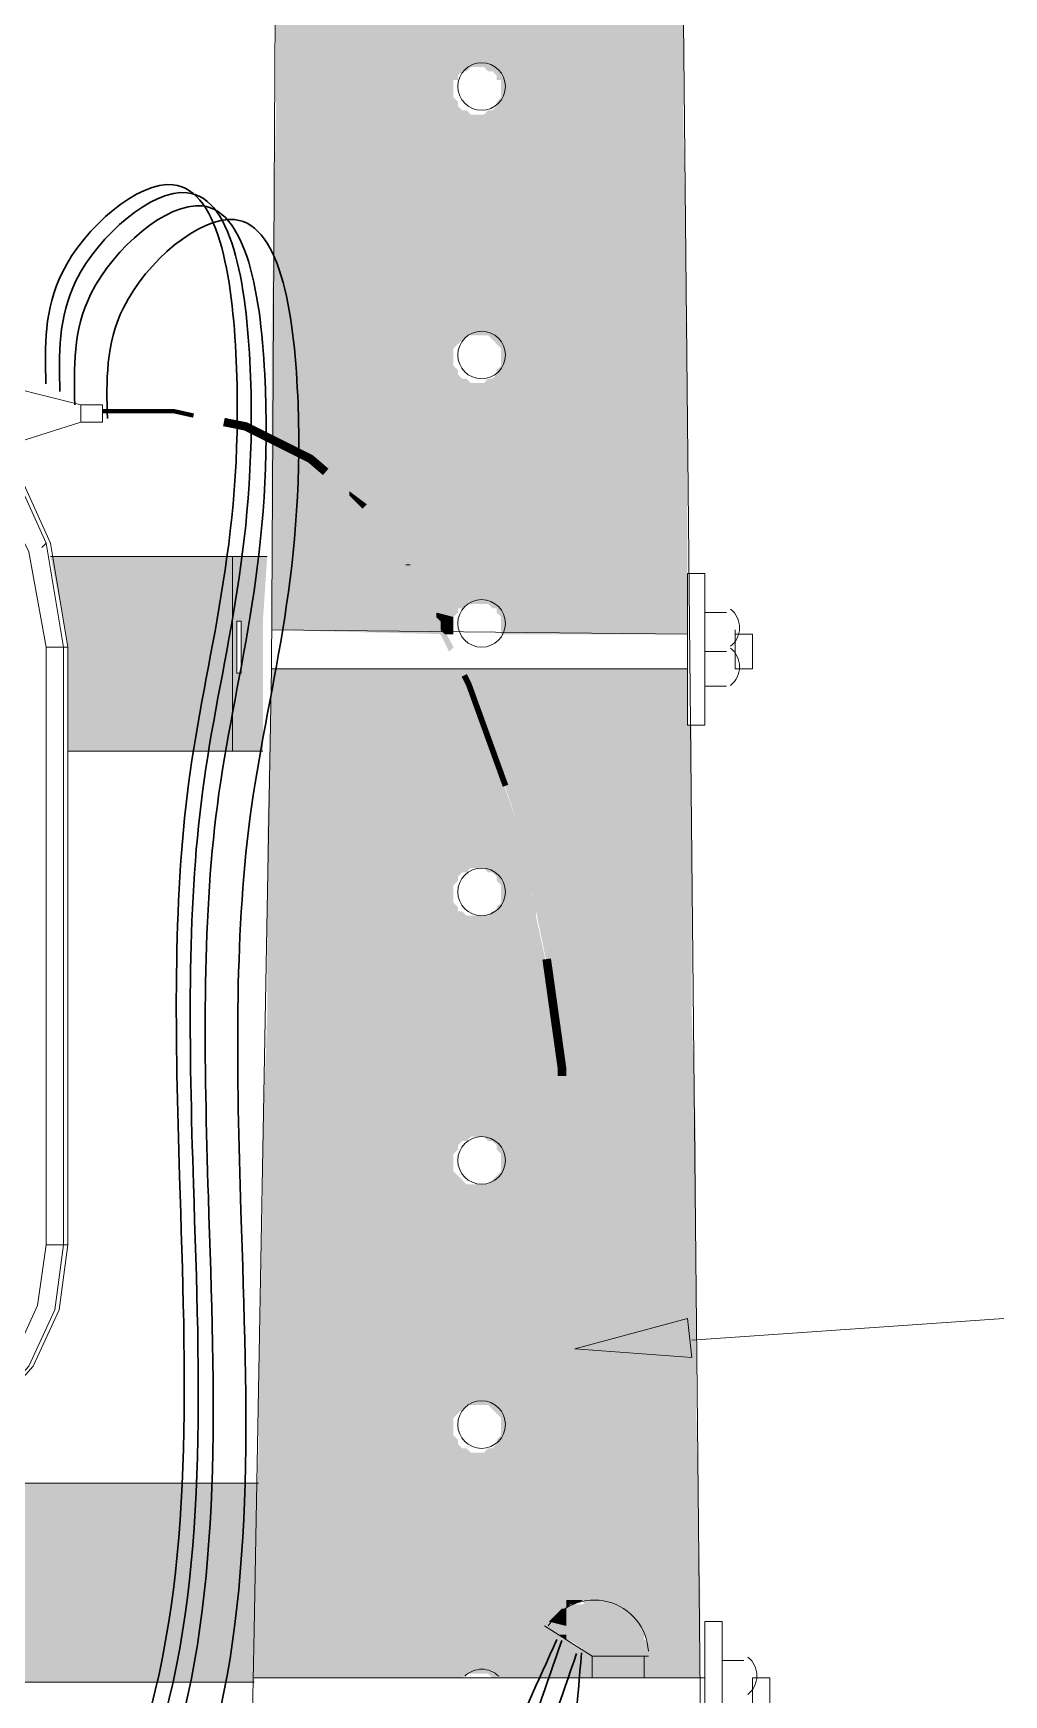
# Model space of a CAD drawing. Header units: millimetres. Extents: x 3949 to 6037, y -1956 to 1273.
# Drawn here: x 4947.57 to 4958.51, y -1486.49 to -1467.75 of the extents above; entities that cross this region are included whole.
import ezdxf

# ---------------------------------------------------------------- set-up
doc = ezdxf.new("R2010")
doc.units = ezdxf.units.MM
doc.layers.add('PADRÃO DE ENTRADA', color=7, linetype='Continuous', lineweight=0)

msp = doc.modelspace()

# ---------------------------------------------------------------- linework, layer by layer
at = {"layer": 'PADRÃO DE ENTRADA', "lineweight": 5}
for points in [[(4950.452, -1448.02), (4950.452, -1449.485), (4950.354, -1457.442), (4950.257, -1474.92)], [(4955.236, -1501.527), (4954.797, -1457.442), (4954.699, -1448.02), (4954.699, -1448.069)], [(4945.423, -1471.893), (4945.472, -1471.698), (4945.716, -1471.698), (4945.765, -1471.698), (4945.716, -1471.698), (4946.546, -1471.893), (4947.279, -1472.528), (4947.718, -1473.504)], [(4947.962, -1474.676), (4947.913, -1474.676), (4947.865, -1474.676), (4947.816, -1474.676), (4947.767, -1474.676), (4947.718, -1474.676), (4947.767, -1474.676), (4947.816, -1474.676), (4947.865, -1474.676), (4947.913, -1474.676), (4947.962, -1474.676), (4947.962, -1481.413), (4947.962, -1479.753), (4947.962, -1478.045), (4947.962, -1476.385), (4947.962, -1474.676), (4947.767, -1473.504), (4947.327, -1472.528), (4946.595, -1471.893), (4945.765, -1471.698)], [(4948.109, -1471.942), (4946.937, -1471.649)], [(4948.353, -1471.942), (4948.353, -1472.04), (4948.353, -1472.137), (4948.109, -1472.137), (4948.109, -1472.04), (4948.109, -1471.942), (4948.353, -1471.942), (4948.353, -1472.04), (4948.353, -1472.137)], [(4947.181, -1472.43), (4948.109, -1472.137)], [(4947.718, -1481.413), (4947.718, -1479.753), (4947.718, -1478.045), (4947.718, -1476.385), (4947.718, -1474.676), (4947.523, -1473.602), (4947.083, -1472.723)], [(4947.669, -1473.553), (4947.718, -1473.504), (4947.913, -1474.676), (4947.913, -1476.385), (4947.913, -1478.045), (4947.913, -1479.753), (4947.913, -1481.413)], [(4949.817, -1475.848), (4949.817, -1473.651)], [(4955.383, -1474.285), (4955.139, -1474.285), (4955.139, -1475.115), (4955.383, -1475.115)], [(4954.943, -1474.529), (4950.257, -1474.481)], [(4955.481, -1474.529), (4955.676, -1474.529), (4955.676, -1474.871), (4955.676, -1474.92), (4955.481, -1474.92), (4955.481, -1474.481)], [(4955.676, -1474.529), (4955.676, -1474.529)], [(4945.472, -1483.415), (4946.644, -1483.415), (4947.132, -1483.22), (4947.523, -1482.78), (4947.816, -1482.145), (4947.913, -1481.413), (4947.913, -1474.676)], [(4947.376, -1482.634), (4947.62, -1482.097), (4947.376, -1482.634), (4947.035, -1483.024), (4946.595, -1483.22), (4946.644, -1483.415), (4946.693, -1483.415), (4947.181, -1483.22), (4947.572, -1482.78), (4947.865, -1482.145), (4947.962, -1481.413), (4947.913, -1481.413), (4947.865, -1481.413), (4947.816, -1481.413), (4947.767, -1481.413), (4947.718, -1481.413), (4947.718, -1474.676)], [(4955.139, -1474.725), (4955.383, -1474.725)], [(4950.257, -1474.92), (4950.061, -1485.758), (4950.013, -1488.199)], [(4954.943, -1474.92), (4950.257, -1474.92)], [(4946.693, -1486.344), (4949.915, -1486.344), (4950.013, -1486.344), (4950.061, -1486.344), (4950.013, -1486.344), (4949.915, -1486.344), (4946.693, -1486.344), (4946.693, -1484.098), (4949.915, -1484.098), (4946.693, -1484.098)], [(4954.455, -1486.1), (4954.455, -1486.295)], [(4955.578, -1486.1), (4955.334, -1486.1), (4955.334, -1486.93), (4955.578, -1486.93)], [(4955.139, -1486.295), (4950.061, -1486.295), (4950.598, -1486.295)], [(4953.869, -1486.198), (4953.869, -1486.295)], [(4955.676, -1486.735), (4955.676, -1486.295), (4955.871, -1486.295), (4955.871, -1486.344), (4955.871, -1486.686), (4955.676, -1486.686)]]:
    msp.add_lwpolyline(points, dxfattribs=at)
at = {"layer": 'PADRÃO DE ENTRADA', "lineweight": 0}
for points, const_width in [([(4949.378, -1472.064), (4949.158, -1472.015), (4948.353, -1472.015)], 0.0488), ([(4950.867, -1472.699), (4950.696, -1472.552), (4949.964, -1472.186), (4949.72, -1472.137)], 0.0957), ([(4952.893, -1476.238), (4952.478, -1475.091), (4952.429, -1474.993)], 0.0655), ([(4953.528, -1479.509), (4953.528, -1479.412), (4953.357, -1478.191)], 0.0976)]:
    msp.add_lwpolyline(points, dxfattribs=dict(at, const_width=const_width))
for points in [[(4948.353, -1471.991), (4948.353, -1472.04)], [(4951.819, -1473.748), (4951.77, -1473.748)], [(4953.625, -1486.295), (4953.528, -1486.295)]]:
    msp.add_lwpolyline(points, dxfattribs=at)
at = {"layer": 'PADRÃO DE ENTRADA', "lineweight": 5}
for points in [[(4947.767, -1473.651), (4949.915, -1473.651)], [(4949.817, -1473.651), (4950.208, -1473.651), (4949.817, -1473.651), (4949.964, -1473.651)], [(4954.943, -1475.555), (4954.943, -1473.846), (4955.139, -1473.846), (4955.139, -1475.555)], [(4949.915, -1474.383), (4949.866, -1474.383), (4949.866, -1474.969), (4949.915, -1474.969)], [(4949.915, -1475.848), (4947.962, -1475.848)], [(4950.159, -1475.848), (4949.915, -1475.848)], [(4950.061, -1475.848), (4950.013, -1475.848)], [(4947.62, -1482.097), (4947.718, -1481.413)], [(4950.061, -1484.098), (4949.915, -1484.098), (4950.11, -1484.098), (4949.915, -1484.098)], [(4955.139, -1487.369), (4955.139, -1485.661), (4955.334, -1485.661), (4955.334, -1487.369)]]:
    msp.add_lwpolyline(points, close=True, dxfattribs=at)
at = {"layer": 'PADRÃO DE ENTRADA', "color": 150, "lineweight": 5, "true_color": 0x007eff}
msp.add_lwpolyline([(4954.992, -1482.683), (4953.674, -1482.585), (4954.943, -1482.243)], close=True, dxfattribs=at)
msp.add_lwpolyline([(4958.507, -1482.243), (4954.992, -1482.487)], dxfattribs=at)
at = {"layer": 'PADRÃO DE ENTRADA', "color": 7, "lineweight": 5}
for points in [[(4953.332, -1485.709), (4953.869, -1486.051), (4954.504, -1486.051)], [(4953.869, -1486.051), (4953.869, -1486.149), (4953.869, -1486.198), (4953.869, -1486.295), (4954.455, -1486.295), (4954.455, -1486.051)]]:
    msp.add_lwpolyline(points, dxfattribs=at)
at = {"layer": 'PADRÃO DE ENTRADA', "lineweight": 5}
for centre in [(4952.624, -1468.354), (4952.624, -1471.381), (4952.624, -1474.407), (4952.624, -1477.434), (4952.624, -1480.461), (4952.624, -1483.439)]:
    msp.add_circle(centre, 0.268, dxfattribs=at)
for centre, start, end in [((4955.261, -1474.456), 308.8522, 51.1478), ((4955.261, -1474.896), 308.8522, 51.1478), ((4955.456, -1486.271), 308.8522, 51.1478), ((4952.625, -1486.466), 44.7373, 135.2497)]:
    msp.add_arc(centre, 0.269, start, end, dxfattribs=at)
at = {"layer": 'PADRÃO DE ENTRADA', "color": 7, "lineweight": 5}
msp.add_arc((4953.894, -1486.027), 0.61, 2.9728, 148.3739, dxfattribs=at)
at = {"layer": 'PADRÃO DE ENTRADA', "color": 5, "lineweight": 30}
msp.add_spline([(4947.715, -1471.705), (4947.896, -1470.455), (4949.149, -1469.462), (4949.863, -1471.535), (4949.321, -1476.218), (4949.22, -1480.639), (4948.796, -1486.99), (4948.21, -1489.266), (4948.998, -1491.604), (4951.362, -1490.331), (4952.871, -1487.25), (4953.472, -1485.863)], degree=3, dxfattribs=at)
at = {"layer": 'PADRÃO DE ENTRADA', "color": 16, "lineweight": 30}
msp.add_spline([(4947.872, -1471.794), (4948.053, -1470.545), (4949.306, -1469.552), (4950.02, -1471.624), (4949.478, -1476.308), (4949.377, -1480.729), (4948.954, -1487.08), (4948.367, -1489.356), (4949.155, -1491.694), (4951.519, -1490.421), (4953.028, -1487.34), (4953.526, -1485.874)], degree=3, dxfattribs=at)
at = {"layer": 'PADRÃO DE ENTRADA', "color": 251, "lineweight": 30}
msp.add_spline([(4948.04, -1471.942), (4948.221, -1470.693), (4949.474, -1469.7), (4950.188, -1471.772), (4949.646, -1476.456), (4949.545, -1480.876), (4949.121, -1487.228), (4948.535, -1489.504), (4949.323, -1491.841), (4951.687, -1490.569), (4953.196, -1487.488), (4953.694, -1486.021)], degree=3, dxfattribs=at)
at = {"layer": 'PADRÃO DE ENTRADA', "color": 1, "lineweight": 30}
msp.add_spline([(4948.407, -1472.097), (4948.588, -1470.848), (4949.841, -1469.855), (4950.555, -1471.927), (4950.013, -1476.611), (4949.912, -1481.031), (4949.488, -1487.383), (4948.902, -1489.659), (4949.69, -1491.996), (4952.054, -1490.724), (4953.563, -1487.643), (4953.75, -1486.013)], degree=3, dxfattribs=at)
at = {"layer": 'PADRÃO DE ENTRADA', "color": 8}
for points in [[(4954.895, -1465.644), (4950.306, -1465.644), (4954.895, -1468.134)], [(4950.306, -1465.644), (4954.895, -1468.134), (4950.306, -1468.134)], [(4952.502, -1468.134), (4952.502, -1468.134), (4950.306, -1468.134)], [(4952.502, -1468.134), (4950.306, -1468.134), (4952.551, -1468.134)], [(4952.502, -1468.134), (4950.306, -1468.134), (4952.454, -1468.183)], [(4950.306, -1468.134), (4952.454, -1468.183), (4950.306, -1468.183)], [(4952.6, -1468.134), (4954.895, -1468.134), (4952.649, -1468.134)], [(4954.895, -1468.134), (4952.649, -1468.134), (4954.895, -1468.183)], [(4952.649, -1468.134), (4954.895, -1468.183), (4952.698, -1468.183)], [(4952.405, -1468.183), (4952.405, -1468.183), (4950.306, -1468.183)], [(4952.405, -1468.183), (4950.306, -1468.183), (4952.454, -1468.183)], [(4952.405, -1468.183), (4950.306, -1468.183), (4952.356, -1468.232)], [(4950.306, -1468.183), (4952.356, -1468.232), (4950.306, -1468.232)], [(4952.356, -1468.232), (4950.306, -1468.232), (4952.356, -1468.28)], [(4950.306, -1468.232), (4952.356, -1468.28), (4950.306, -1468.28)], [(4952.307, -1468.28), (4952.307, -1468.28), (4950.306, -1468.28)], [(4952.307, -1468.28), (4950.306, -1468.28), (4952.356, -1468.28)], [(4952.307, -1468.28), (4950.306, -1468.28), (4952.307, -1468.329)], [(4950.306, -1468.28), (4952.307, -1468.329), (4950.306, -1468.329)], [(4952.307, -1468.329), (4950.306, -1468.329), (4952.307, -1468.378)], [(4950.306, -1468.329), (4952.307, -1468.378), (4950.306, -1468.378)], [(4952.698, -1468.183), (4954.895, -1468.183), (4952.747, -1468.183)], [(4954.895, -1468.183), (4952.747, -1468.183), (4954.895, -1468.232)], [(4952.747, -1468.183), (4954.895, -1468.232), (4952.795, -1468.232)], [(4954.895, -1468.232), (4952.795, -1468.232), (4954.895, -1468.28)], [(4952.795, -1468.232), (4954.895, -1468.28), (4952.795, -1468.28)], [(4952.795, -1468.28), (4954.895, -1468.28), (4952.844, -1468.28)], [(4954.895, -1468.28), (4952.844, -1468.28), (4954.895, -1468.329)], [(4952.844, -1468.28), (4954.895, -1468.329), (4952.844, -1468.329)], [(4954.895, -1468.329), (4952.844, -1468.329), (4954.895, -1468.378)], [(4952.844, -1468.329), (4954.895, -1468.378), (4952.844, -1468.378)], [(4952.307, -1468.378), (4950.306, -1468.378), (4952.307, -1468.476)], [(4950.306, -1468.378), (4952.307, -1468.476), (4950.306, -1468.476)], [(4950.306, -1468.476), (4952.307, -1468.476), (4952.307, -1468.476)], [(4952.307, -1468.476), (4952.307, -1468.476), (4950.306, -1468.476)], [(4952.307, -1468.476), (4950.306, -1468.476), (4952.356, -1468.525)], [(4950.306, -1468.476), (4952.356, -1468.525), (4950.306, -1468.525)], [(4952.356, -1468.525), (4950.306, -1468.525), (4952.356, -1468.573)], [(4950.306, -1468.525), (4952.356, -1468.573), (4950.306, -1468.573)], [(4952.844, -1468.476), (4954.895, -1468.525), (4952.795, -1468.525)], [(4954.895, -1468.525), (4952.795, -1468.525), (4954.895, -1468.573)], [(4952.795, -1468.525), (4954.895, -1468.573), (4952.795, -1468.573)], [(4954.895, -1468.378), (4952.844, -1468.378), (4954.895, -1468.476)], [(4952.844, -1468.378), (4954.895, -1468.476), (4952.844, -1468.476)], [(4952.844, -1468.476), (4954.895, -1468.476), (4954.895, -1468.476)], [(4954.895, -1468.476), (4954.895, -1468.476), (4952.844, -1468.476)], [(4954.895, -1468.476), (4952.844, -1468.476), (4954.895, -1468.525)], [(4950.306, -1468.671), (4954.943, -1471.161), (4950.257, -1471.161)], [(4952.356, -1468.573), (4950.306, -1468.573), (4952.405, -1468.622)], [(4950.306, -1468.573), (4952.405, -1468.622), (4950.306, -1468.622)], [(4952.454, -1468.622), (4952.454, -1468.622), (4950.306, -1468.622)], [(4952.454, -1468.622), (4950.306, -1468.622), (4952.405, -1468.622)], [(4952.454, -1468.622), (4950.306, -1468.622), (4952.502, -1468.671)], [(4950.306, -1468.622), (4952.502, -1468.671), (4950.306, -1468.671)], [(4952.551, -1468.671), (4952.551, -1468.671), (4950.306, -1468.671)], [(4952.551, -1468.671), (4950.306, -1468.671), (4952.502, -1468.671)], [(4954.895, -1468.671), (4950.306, -1468.671), (4954.943, -1471.161)], [(4952.649, -1468.671), (4954.895, -1468.671), (4952.6, -1468.671)], [(4952.698, -1468.622), (4954.895, -1468.671), (4952.649, -1468.671)], [(4952.747, -1468.622), (4954.895, -1468.622), (4952.698, -1468.622)], [(4954.895, -1468.622), (4952.698, -1468.622), (4954.895, -1468.671)], [(4952.795, -1468.573), (4954.895, -1468.622), (4952.747, -1468.622)], [(4954.895, -1468.573), (4952.795, -1468.573), (4954.895, -1468.622)], [(4952.502, -1471.161), (4952.502, -1471.161), (4950.257, -1471.161)], [(4952.502, -1471.161), (4950.257, -1471.161), (4952.551, -1471.161)], [(4952.454, -1471.161), (4952.454, -1471.161), (4950.257, -1471.161)], [(4952.454, -1471.161), (4950.257, -1471.161), (4952.502, -1471.161)], [(4952.454, -1471.161), (4950.257, -1471.161), (4952.405, -1471.21)], [(4950.257, -1471.161), (4952.405, -1471.21), (4950.257, -1471.21)], [(4952.6, -1471.161), (4954.943, -1471.161), (4952.649, -1471.161)], [(4952.649, -1471.161), (4954.943, -1471.161), (4952.698, -1471.161)], [(4954.943, -1471.161), (4952.698, -1471.161), (4954.943, -1471.21)], [(4952.698, -1471.161), (4954.943, -1471.21), (4952.747, -1471.21)], [(4952.405, -1471.21), (4950.257, -1471.21), (4952.356, -1471.259)], [(4950.257, -1471.21), (4952.356, -1471.259), (4950.257, -1471.259)], [(4950.257, -1471.259), (4952.356, -1471.259), (4952.356, -1471.259)], [(4952.356, -1471.259), (4952.356, -1471.259), (4950.257, -1471.259)], [(4952.356, -1471.259), (4950.257, -1471.259), (4952.307, -1471.307)], [(4950.257, -1471.259), (4952.307, -1471.307), (4950.257, -1471.307)], [(4952.307, -1471.307), (4950.257, -1471.307), (4952.307, -1471.356)], [(4950.257, -1471.307), (4952.307, -1471.356), (4950.257, -1471.356)], [(4952.307, -1471.356), (4950.257, -1471.356), (4952.307, -1471.405)], [(4950.257, -1471.356), (4952.307, -1471.405), (4950.257, -1471.405)], [(4954.943, -1471.21), (4952.747, -1471.21), (4954.943, -1471.259)], [(4952.747, -1471.21), (4954.943, -1471.259), (4952.795, -1471.259)], [(4952.795, -1471.259), (4954.943, -1471.259), (4954.943, -1471.259)], [(4954.943, -1471.259), (4954.943, -1471.259), (4952.795, -1471.259)], [(4954.943, -1471.259), (4952.795, -1471.259), (4954.943, -1471.307)], [(4952.795, -1471.259), (4954.943, -1471.307), (4952.844, -1471.307)], [(4954.943, -1471.307), (4952.844, -1471.307), (4954.943, -1471.356)], [(4952.844, -1471.307), (4954.943, -1471.356), (4952.844, -1471.356)], [(4954.943, -1471.356), (4952.844, -1471.356), (4954.943, -1471.405)], [(4952.844, -1471.356), (4954.943, -1471.405), (4952.844, -1471.405)], [(4952.307, -1471.405), (4950.257, -1471.405), (4952.307, -1471.454)], [(4950.257, -1471.405), (4952.307, -1471.454), (4950.257, -1471.454)], [(4952.307, -1471.454), (4950.257, -1471.454), (4952.307, -1471.503)], [(4950.257, -1471.454), (4952.307, -1471.503), (4950.257, -1471.503)], [(4952.307, -1471.503), (4950.257, -1471.503), (4952.356, -1471.551)], [(4950.257, -1471.503), (4952.356, -1471.551), (4950.257, -1471.551)], [(4952.844, -1471.503), (4954.943, -1471.551), (4952.795, -1471.551)], [(4954.943, -1471.405), (4952.844, -1471.405), (4954.943, -1471.454)], [(4952.844, -1471.405), (4954.943, -1471.454), (4952.844, -1471.454)], [(4954.943, -1471.454), (4952.844, -1471.454), (4954.943, -1471.503)], [(4952.844, -1471.454), (4954.943, -1471.503), (4952.844, -1471.503)], [(4954.943, -1471.503), (4952.844, -1471.503), (4954.943, -1471.551)], [(4952.356, -1471.551), (4950.257, -1471.551), (4952.356, -1471.6)], [(4950.257, -1471.551), (4952.356, -1471.6), (4950.257, -1471.6)], [(4952.356, -1471.6), (4950.257, -1471.6), (4952.405, -1471.649)], [(4950.257, -1471.6), (4952.405, -1471.649), (4950.257, -1471.649)], [(4952.454, -1471.649), (4952.454, -1471.649), (4950.257, -1471.649)], [(4952.454, -1471.649), (4950.257, -1471.649), (4952.405, -1471.649)], [(4952.454, -1471.649), (4950.257, -1471.649), (4952.502, -1471.698)], [(4950.257, -1471.649), (4952.502, -1471.698), (4950.257, -1471.698)], [(4952.551, -1471.698), (4952.551, -1471.698), (4950.257, -1471.698)], [(4952.551, -1471.698), (4950.257, -1471.698), (4952.502, -1471.698)], [(4954.943, -1471.698), (4950.257, -1471.698), (4954.943, -1472.333)], [(4950.257, -1471.698), (4954.943, -1472.333), (4950.257, -1472.333)], [(4952.649, -1471.698), (4954.943, -1471.698), (4952.6, -1471.698)], [(4952.698, -1471.649), (4954.943, -1471.698), (4952.649, -1471.698)], [(4952.747, -1471.649), (4954.943, -1471.649), (4952.698, -1471.649)], [(4954.943, -1471.649), (4952.698, -1471.649), (4954.943, -1471.698)], [(4952.795, -1471.6), (4954.943, -1471.649), (4952.747, -1471.649)], [(4954.943, -1471.551), (4952.795, -1471.551), (4954.943, -1471.6)], [(4952.795, -1471.551), (4954.943, -1471.6), (4952.795, -1471.6)], [(4954.943, -1471.6), (4952.795, -1471.6), (4954.943, -1471.649)], [(4954.943, -1472.333), (4950.257, -1472.333), (4954.943, -1472.577)], [(4950.257, -1472.333), (4954.943, -1472.577), (4950.745, -1472.577)], [(4950.257, -1472.333), (4950.745, -1472.577), (4950.257, -1472.577)], [(4950.745, -1472.577), (4950.257, -1472.577), (4951.135, -1472.918)], [(4950.257, -1472.577), (4951.135, -1472.918), (4950.257, -1472.918)], [(4954.943, -1472.577), (4950.745, -1472.577), (4954.943, -1472.918)], [(4950.745, -1472.577), (4954.943, -1472.918), (4951.135, -1472.918)], [(4951.135, -1472.918), (4950.257, -1472.918), (4951.526, -1473.309)], [(4950.257, -1472.918), (4951.526, -1473.309), (4950.257, -1473.309)], [(4954.943, -1472.918), (4951.135, -1472.918), (4954.943, -1473.309)], [(4951.135, -1472.918), (4954.943, -1473.309), (4951.526, -1473.309)], [(4951.526, -1473.309), (4950.257, -1473.309), (4951.819, -1473.748)], [(4950.257, -1473.309), (4951.819, -1473.748), (4950.257, -1473.748)], [(4954.943, -1473.309), (4951.526, -1473.309), (4954.943, -1473.748)], [(4951.526, -1473.309), (4954.943, -1473.748), (4951.819, -1473.748)], [(4950.257, -1473.748), (4950.257, -1474.481), (4952.21, -1474.481)], [(4950.257, -1473.748), (4951.819, -1473.748), (4952.21, -1474.481)], [(4954.943, -1473.748), (4951.819, -1473.748), (4954.943, -1473.846)], [(4951.819, -1473.748), (4954.943, -1473.846), (4951.868, -1473.846)], [(4954.943, -1473.846), (4951.868, -1473.846), (4954.943, -1474.188)], [(4951.868, -1473.846), (4954.943, -1474.188), (4952.014, -1474.188)], [(4952.502, -1474.188), (4952.502, -1474.188), (4952.014, -1474.188)], [(4952.502, -1474.188), (4952.014, -1474.188), (4952.551, -1474.188)], [(4952.454, -1474.188), (4952.454, -1474.188), (4952.014, -1474.188)], [(4952.454, -1474.188), (4952.014, -1474.188), (4952.502, -1474.188)], [(4952.454, -1474.188), (4952.014, -1474.188), (4952.405, -1474.237)], [(4952.014, -1474.188), (4952.405, -1474.237), (4952.063, -1474.237)], [(4952.356, -1474.237), (4952.356, -1474.237), (4952.063, -1474.237)], [(4952.356, -1474.237), (4952.063, -1474.237), (4952.405, -1474.237)], [(4952.356, -1474.237), (4952.063, -1474.237), (4952.356, -1474.285)], [(4952.063, -1474.237), (4952.356, -1474.285), (4952.112, -1474.285)], [(4952.356, -1474.285), (4952.112, -1474.285), (4952.307, -1474.334)], [(4952.112, -1474.285), (4952.307, -1474.334), (4952.112, -1474.334)], [(4952.307, -1474.334), (4952.112, -1474.334), (4952.307, -1474.383)], [(4952.112, -1474.334), (4952.307, -1474.383), (4952.161, -1474.383)], [(4952.6, -1474.188), (4954.943, -1474.188), (4952.649, -1474.188)], [(4952.649, -1474.188), (4954.943, -1474.188), (4952.698, -1474.188)], [(4954.943, -1474.188), (4952.698, -1474.188), (4954.943, -1474.237)], [(4952.698, -1474.188), (4954.943, -1474.237), (4952.747, -1474.237)], [(4952.747, -1474.237), (4954.943, -1474.237), (4952.795, -1474.237)], [(4954.943, -1474.237), (4952.795, -1474.237), (4954.943, -1474.285)], [(4952.795, -1474.237), (4954.943, -1474.285), (4952.795, -1474.285)], [(4954.943, -1474.285), (4952.795, -1474.285), (4954.943, -1474.334)], [(4952.795, -1474.285), (4954.943, -1474.334), (4952.844, -1474.334)], [(4954.943, -1474.334), (4952.844, -1474.334), (4954.943, -1474.383)], [(4952.844, -1474.334), (4954.943, -1474.383), (4952.844, -1474.383)], [(4952.307, -1474.383), (4952.161, -1474.383), (4952.307, -1474.432)], [(4952.161, -1474.383), (4952.307, -1474.432), (4952.161, -1474.432)], [(4952.307, -1474.432), (4952.161, -1474.432), (4952.307, -1474.481)], [(4952.161, -1474.432), (4952.307, -1474.481), (4952.161, -1474.481)], [(4952.307, -1474.529), (4952.21, -1474.529), (4952.161, -1474.481)], [(4952.161, -1474.481), (4952.307, -1474.481), (4952.307, -1474.529)], [(4952.307, -1474.529), (4952.307, -1474.529), (4952.21, -1474.529)], [(4954.943, -1474.383), (4952.844, -1474.383), (4954.943, -1474.432)], [(4952.844, -1474.383), (4954.943, -1474.432), (4952.844, -1474.432)], [(4954.943, -1474.432), (4952.844, -1474.432), (4954.943, -1474.481)], [(4952.844, -1474.432), (4954.943, -1474.481), (4952.844, -1474.481)], [(4954.943, -1474.529), (4952.844, -1474.529), (4952.844, -1474.481)], [(4952.844, -1474.481), (4954.943, -1474.481), (4954.943, -1474.529)], [(4950.257, -1474.92), (4953.088, -1476.824), (4950.208, -1476.824)], [(4952.405, -1474.92), (4950.257, -1474.92), (4953.088, -1476.824)], [(4954.943, -1474.92), (4952.405, -1474.92), (4954.943, -1475.555)], [(4952.405, -1474.92), (4954.943, -1475.555), (4952.649, -1475.555)], [(4954.992, -1475.555), (4952.649, -1475.555), (4954.992, -1476.824)], [(4952.649, -1475.555), (4954.992, -1476.824), (4953.088, -1476.824)], [(4953.088, -1476.824), (4950.208, -1476.824), (4953.137, -1477.166)], [(4950.208, -1476.824), (4953.137, -1477.166), (4950.208, -1477.166)], [(4954.992, -1476.824), (4953.088, -1476.824), (4954.992, -1477.166)], [(4953.088, -1476.824), (4954.992, -1477.166), (4953.137, -1477.166)], [(4952.502, -1477.166), (4952.502, -1477.166), (4950.208, -1477.166)], [(4952.502, -1477.166), (4950.208, -1477.166), (4952.551, -1477.166)], [(4952.502, -1477.166), (4950.208, -1477.166), (4952.454, -1477.215)], [(4950.208, -1477.166), (4952.454, -1477.215), (4950.208, -1477.215)], [(4952.6, -1477.166), (4953.137, -1477.166), (4952.649, -1477.166)], [(4953.137, -1477.166), (4952.649, -1477.166), (4953.137, -1477.215)], [(4952.649, -1477.166), (4953.137, -1477.215), (4952.698, -1477.215)], [(4954.992, -1477.166), (4953.137, -1477.166), (4954.992, -1478.826)], [(4953.137, -1477.166), (4954.992, -1478.826), (4953.479, -1478.826)], [(4952.405, -1477.215), (4952.405, -1477.215), (4950.208, -1477.215)], [(4952.405, -1477.215), (4950.208, -1477.215), (4952.454, -1477.215)], [(4952.405, -1477.215), (4950.208, -1477.215), (4952.356, -1477.263)], [(4950.208, -1477.215), (4952.356, -1477.263), (4950.208, -1477.263)], [(4952.356, -1477.263), (4950.208, -1477.263), (4952.356, -1477.312)], [(4950.208, -1477.263), (4952.356, -1477.312), (4950.208, -1477.312)], [(4952.356, -1477.312), (4950.208, -1477.312), (4952.307, -1477.361)], [(4950.208, -1477.312), (4952.307, -1477.361), (4950.208, -1477.361)], [(4952.698, -1477.215), (4953.137, -1477.215), (4952.747, -1477.215)], [(4953.137, -1477.215), (4952.747, -1477.215), (4953.186, -1477.263)], [(4952.747, -1477.215), (4953.186, -1477.263), (4952.795, -1477.263)], [(4953.186, -1477.263), (4952.795, -1477.263), (4953.186, -1477.312)], [(4952.795, -1477.263), (4953.186, -1477.312), (4952.795, -1477.312)], [(4953.186, -1477.312), (4952.795, -1477.312), (4953.186, -1477.361)], [(4952.795, -1477.312), (4953.186, -1477.361), (4952.844, -1477.361)], [(4952.307, -1477.361), (4950.208, -1477.361), (4952.307, -1477.41)], [(4950.208, -1477.361), (4952.307, -1477.41), (4950.208, -1477.41)], [(4952.307, -1477.41), (4950.208, -1477.41), (4952.307, -1477.459)], [(4950.208, -1477.41), (4952.307, -1477.459), (4950.208, -1477.459)], [(4952.307, -1477.459), (4950.208, -1477.459), (4952.307, -1477.508)], [(4950.208, -1477.459), (4952.307, -1477.508), (4950.208, -1477.508)], [(4952.307, -1477.508), (4950.208, -1477.508), (4952.307, -1477.556)], [(4950.208, -1477.508), (4952.307, -1477.556), (4950.208, -1477.556)], [(4953.186, -1477.361), (4952.844, -1477.361), (4953.186, -1477.41)], [(4952.844, -1477.361), (4953.186, -1477.41), (4952.844, -1477.41)], [(4953.186, -1477.41), (4952.844, -1477.41), (4953.186, -1477.459)], [(4952.844, -1477.41), (4953.186, -1477.459), (4952.844, -1477.459)], [(4953.186, -1477.459), (4952.844, -1477.459), (4953.235, -1477.508)], [(4952.844, -1477.459), (4953.235, -1477.508), (4952.844, -1477.508)], [(4953.235, -1477.508), (4952.844, -1477.508), (4953.235, -1477.556)], [(4952.844, -1477.508), (4953.235, -1477.556), (4952.844, -1477.556)], [(4952.307, -1477.556), (4950.208, -1477.556), (4952.356, -1477.605)], [(4950.208, -1477.556), (4952.356, -1477.605), (4950.208, -1477.605)], [(4952.356, -1477.605), (4950.208, -1477.605), (4952.356, -1477.654)], [(4950.208, -1477.605), (4952.356, -1477.654), (4950.208, -1477.654)], [(4952.405, -1477.654), (4952.405, -1477.654), (4950.208, -1477.654)], [(4952.405, -1477.654), (4950.208, -1477.654), (4952.356, -1477.654)], [(4952.405, -1477.654), (4950.208, -1477.654), (4952.454, -1477.703)], [(4950.208, -1477.654), (4952.454, -1477.703), (4950.208, -1477.703)], [(4952.502, -1477.703), (4952.502, -1477.703), (4950.208, -1477.703)], [(4952.502, -1477.703), (4950.208, -1477.703), (4952.454, -1477.703)], [(4952.551, -1477.703), (4952.551, -1477.703), (4950.208, -1477.703)], [(4952.551, -1477.703), (4950.208, -1477.703), (4952.502, -1477.703)], [(4953.235, -1477.703), (4950.208, -1477.703), (4953.479, -1478.826)], [(4950.208, -1477.703), (4953.479, -1478.826), (4950.208, -1478.826)], [(4952.649, -1477.703), (4953.235, -1477.703), (4952.6, -1477.703)], [(4952.698, -1477.703), (4953.235, -1477.703), (4952.649, -1477.703)], [(4952.747, -1477.654), (4953.235, -1477.703), (4952.698, -1477.703)], [(4952.795, -1477.654), (4953.235, -1477.654), (4952.747, -1477.654)], [(4953.235, -1477.654), (4952.747, -1477.654), (4953.235, -1477.703)], [(4952.844, -1477.556), (4953.235, -1477.605), (4952.795, -1477.605)], [(4953.235, -1477.605), (4952.795, -1477.605), (4953.235, -1477.654)], [(4952.795, -1477.605), (4953.235, -1477.654), (4952.795, -1477.654)], [(4953.235, -1477.556), (4952.844, -1477.556), (4953.235, -1477.605)], [(4950.208, -1478.826), (4953.528, -1480.193), (4950.159, -1480.193)], [(4953.479, -1478.826), (4950.208, -1478.826), (4953.528, -1480.193)], [(4954.992, -1478.826), (4953.479, -1478.826), (4955.041, -1480.193)], [(4953.479, -1478.826), (4955.041, -1480.193), (4953.528, -1480.193)], [(4952.502, -1480.193), (4952.502, -1480.193), (4950.159, -1480.193)], [(4952.502, -1480.193), (4950.159, -1480.193), (4952.551, -1480.193)], [(4952.502, -1480.193), (4950.159, -1480.193), (4952.454, -1480.241)], [(4950.159, -1480.193), (4952.454, -1480.241), (4950.159, -1480.241)], [(4952.405, -1480.241), (4952.405, -1480.241), (4950.159, -1480.241)], [(4952.405, -1480.241), (4950.159, -1480.241), (4952.454, -1480.241)], [(4952.405, -1480.241), (4950.159, -1480.241), (4952.356, -1480.29)], [(4950.159, -1480.241), (4952.356, -1480.29), (4950.159, -1480.29)], [(4952.356, -1480.29), (4950.159, -1480.29), (4952.356, -1480.339)], [(4950.159, -1480.29), (4952.356, -1480.339), (4950.159, -1480.339)], [(4952.356, -1480.339), (4950.159, -1480.339), (4952.307, -1480.388)], [(4950.159, -1480.339), (4952.307, -1480.388), (4950.159, -1480.388)], [(4952.6, -1480.193), (4953.528, -1480.193), (4952.649, -1480.193)], [(4953.528, -1480.193), (4952.649, -1480.193), (4953.528, -1480.241)], [(4952.649, -1480.193), (4953.528, -1480.241), (4952.698, -1480.241)], [(4952.698, -1480.241), (4953.528, -1480.241), (4952.747, -1480.241)], [(4953.528, -1480.241), (4952.747, -1480.241), (4953.528, -1480.29)], [(4952.747, -1480.241), (4953.528, -1480.29), (4952.795, -1480.29)], [(4953.528, -1480.29), (4952.795, -1480.29), (4953.528, -1480.339)], [(4952.795, -1480.29), (4953.528, -1480.339), (4952.795, -1480.339)], [(4953.528, -1480.339), (4952.795, -1480.339), (4953.528, -1480.388)], [(4952.795, -1480.339), (4953.528, -1480.388), (4952.844, -1480.388)], [(4955.041, -1480.193), (4953.528, -1480.193), (4955.041, -1480.876)], [(4953.528, -1480.193), (4955.041, -1480.876), (4953.528, -1480.876)], [(4952.307, -1480.388), (4950.159, -1480.388), (4952.307, -1480.437)], [(4950.159, -1480.388), (4952.307, -1480.437), (4950.159, -1480.437)], [(4952.307, -1480.437), (4950.159, -1480.437), (4952.307, -1480.486)], [(4950.159, -1480.437), (4952.307, -1480.486), (4950.159, -1480.486)], [(4952.307, -1480.486), (4950.159, -1480.486), (4952.307, -1480.534)], [(4950.159, -1480.486), (4952.307, -1480.534), (4950.159, -1480.534)], [(4952.307, -1480.534), (4950.159, -1480.534), (4952.307, -1480.583)], [(4950.159, -1480.534), (4952.307, -1480.583), (4950.159, -1480.583)], [(4953.528, -1480.388), (4952.844, -1480.388), (4953.528, -1480.437)], [(4952.844, -1480.388), (4953.528, -1480.437), (4952.844, -1480.437)], [(4953.528, -1480.437), (4952.844, -1480.437), (4953.528, -1480.486)], [(4952.844, -1480.437), (4953.528, -1480.486), (4952.844, -1480.486)], [(4953.528, -1480.486), (4952.844, -1480.486), (4953.528, -1480.534)], [(4952.844, -1480.486), (4953.528, -1480.534), (4952.844, -1480.534)], [(4953.528, -1480.534), (4952.844, -1480.534), (4953.528, -1480.583)], [(4952.844, -1480.534), (4953.528, -1480.583), (4952.844, -1480.583)], [(4952.307, -1480.583), (4950.159, -1480.583), (4952.356, -1480.632)], [(4950.159, -1480.583), (4952.356, -1480.632), (4950.159, -1480.632)], [(4950.159, -1480.632), (4952.356, -1480.632), (4952.356, -1480.632)], [(4952.356, -1480.632), (4952.356, -1480.632), (4950.159, -1480.632)], [(4952.356, -1480.632), (4950.159, -1480.632), (4952.405, -1480.681)], [(4950.159, -1480.632), (4952.405, -1480.681), (4950.159, -1480.681)], [(4952.405, -1480.681), (4950.159, -1480.681), (4952.454, -1480.73)], [(4950.159, -1480.681), (4952.454, -1480.73), (4950.159, -1480.73)], [(4952.747, -1480.681), (4953.528, -1480.73), (4952.698, -1480.73)], [(4952.795, -1480.632), (4953.528, -1480.681), (4952.747, -1480.681)], [(4953.528, -1480.681), (4952.747, -1480.681), (4953.528, -1480.73)], [(4952.844, -1480.583), (4953.528, -1480.632), (4952.795, -1480.632)], [(4952.795, -1480.632), (4953.528, -1480.632), (4953.528, -1480.632)], [(4953.528, -1480.632), (4953.528, -1480.632), (4952.795, -1480.632)], [(4953.528, -1480.632), (4952.795, -1480.632), (4953.528, -1480.681)], [(4953.528, -1480.583), (4952.844, -1480.583), (4953.528, -1480.632)], [(4950.159, -1480.876), (4953.577, -1483.22), (4950.11, -1483.22)], [(4952.502, -1480.73), (4952.502, -1480.73), (4950.159, -1480.73)], [(4952.502, -1480.73), (4950.159, -1480.73), (4952.454, -1480.73)], [(4952.551, -1480.73), (4952.551, -1480.73), (4950.159, -1480.73)], [(4952.551, -1480.73), (4950.159, -1480.73), (4952.502, -1480.73)], [(4953.528, -1480.73), (4950.159, -1480.73), (4953.528, -1480.876)], [(4950.159, -1480.73), (4953.528, -1480.876), (4950.159, -1480.876)], [(4953.528, -1480.876), (4950.159, -1480.876), (4953.577, -1483.22)], [(4952.649, -1480.73), (4953.528, -1480.73), (4952.6, -1480.73)], [(4952.698, -1480.73), (4953.528, -1480.73), (4952.649, -1480.73)], [(4955.041, -1480.876), (4953.528, -1480.876), (4955.041, -1483.22)], [(4953.528, -1480.876), (4955.041, -1483.22), (4953.577, -1483.22)], [(4952.502, -1483.22), (4952.502, -1483.22), (4950.11, -1483.22)], [(4952.502, -1483.22), (4950.11, -1483.22), (4952.551, -1483.22)], [(4952.454, -1483.22), (4952.454, -1483.22), (4950.11, -1483.22)], [(4952.454, -1483.22), (4950.11, -1483.22), (4952.502, -1483.22)], [(4952.454, -1483.22), (4950.11, -1483.22), (4952.405, -1483.268)], [(4950.11, -1483.22), (4952.405, -1483.268), (4950.11, -1483.268)], [(4952.405, -1483.268), (4950.11, -1483.268), (4952.356, -1483.317)], [(4950.11, -1483.268), (4952.356, -1483.317), (4950.11, -1483.317)], [(4950.11, -1483.317), (4952.356, -1483.317), (4952.356, -1483.317)], [(4952.356, -1483.317), (4952.356, -1483.317), (4950.11, -1483.317)], [(4952.356, -1483.317), (4950.11, -1483.317), (4952.307, -1483.366)], [(4950.11, -1483.317), (4952.307, -1483.366), (4950.11, -1483.366)], [(4952.6, -1483.22), (4953.577, -1483.22), (4952.649, -1483.22)], [(4952.649, -1483.22), (4953.577, -1483.22), (4952.698, -1483.22)], [(4953.577, -1483.22), (4952.698, -1483.22), (4953.577, -1483.268)], [(4952.698, -1483.22), (4953.577, -1483.268), (4952.747, -1483.268)], [(4953.577, -1483.268), (4952.747, -1483.268), (4953.577, -1483.317)], [(4952.747, -1483.268), (4953.577, -1483.317), (4952.795, -1483.317)], [(4952.795, -1483.317), (4953.577, -1483.317), (4953.577, -1483.317)], [(4953.577, -1483.317), (4953.577, -1483.317), (4952.795, -1483.317)], [(4953.577, -1483.317), (4952.795, -1483.317), (4953.577, -1483.366)], [(4952.795, -1483.317), (4953.577, -1483.366), (4952.844, -1483.366)], [(4955.041, -1483.22), (4953.577, -1483.22), (4955.09, -1485.416)], [(4953.577, -1483.22), (4955.09, -1485.416), (4953.577, -1485.416)], [(4952.307, -1483.366), (4950.11, -1483.366), (4952.307, -1483.415)], [(4950.11, -1483.366), (4952.307, -1483.415), (4950.11, -1483.415)], [(4952.307, -1483.415), (4950.11, -1483.415), (4952.307, -1483.464)], [(4950.11, -1483.415), (4952.307, -1483.464), (4950.11, -1483.464)], [(4952.307, -1483.464), (4950.11, -1483.464), (4952.307, -1483.512)], [(4950.11, -1483.464), (4952.307, -1483.512), (4950.11, -1483.512)], [(4952.307, -1483.512), (4950.11, -1483.512), (4952.307, -1483.561)], [(4950.11, -1483.512), (4952.307, -1483.561), (4950.11, -1483.561)], [(4953.577, -1483.366), (4952.844, -1483.366), (4953.577, -1483.415)], [(4952.844, -1483.366), (4953.577, -1483.415), (4952.844, -1483.415)], [(4953.577, -1483.415), (4952.844, -1483.415), (4953.577, -1483.464)], [(4952.844, -1483.415), (4953.577, -1483.464), (4952.844, -1483.464)], [(4953.577, -1483.464), (4952.844, -1483.464), (4953.577, -1483.512)], [(4952.844, -1483.464), (4953.577, -1483.512), (4952.844, -1483.512)], [(4953.577, -1483.512), (4952.844, -1483.512), (4953.577, -1483.561)], [(4952.844, -1483.512), (4953.577, -1483.561), (4952.844, -1483.561)], [(4952.307, -1483.561), (4950.11, -1483.561), (4952.356, -1483.61)], [(4950.11, -1483.561), (4952.356, -1483.61), (4950.11, -1483.61)], [(4952.356, -1483.61), (4950.11, -1483.61), (4952.356, -1483.659)], [(4950.11, -1483.61), (4952.356, -1483.659), (4950.11, -1483.659)], [(4952.356, -1483.659), (4950.11, -1483.659), (4952.405, -1483.708)], [(4950.11, -1483.659), (4952.405, -1483.708), (4950.11, -1483.708)], [(4952.454, -1483.708), (4952.454, -1483.708), (4950.11, -1483.708)], [(4952.454, -1483.708), (4950.11, -1483.708), (4952.405, -1483.708)], [(4952.454, -1483.708), (4950.11, -1483.708), (4952.502, -1483.757)], [(4950.11, -1483.708), (4952.502, -1483.757), (4950.11, -1483.757)], [(4952.698, -1483.708), (4953.577, -1483.757), (4952.649, -1483.757)], [(4952.747, -1483.708), (4953.577, -1483.708), (4952.698, -1483.708)], [(4953.577, -1483.708), (4952.698, -1483.708), (4953.577, -1483.757)], [(4952.795, -1483.659), (4953.577, -1483.708), (4952.747, -1483.708)], [(4952.844, -1483.561), (4953.577, -1483.61), (4952.795, -1483.61)], [(4953.577, -1483.61), (4952.795, -1483.61), (4953.577, -1483.659)], [(4952.795, -1483.61), (4953.577, -1483.659), (4952.795, -1483.659)], [(4953.577, -1483.659), (4952.795, -1483.659), (4953.577, -1483.708)], [(4953.577, -1483.561), (4952.844, -1483.561), (4953.577, -1483.61)], [(4950.11, -1483.757), (4953.577, -1485.514), (4950.061, -1485.514)], [(4952.551, -1483.757), (4952.551, -1483.757), (4950.11, -1483.757)], [(4952.551, -1483.757), (4950.11, -1483.757), (4952.502, -1483.757)], [(4953.577, -1483.757), (4950.11, -1483.757), (4953.577, -1485.514)], [(4952.649, -1483.757), (4953.577, -1483.757), (4952.6, -1483.757)], [(4953.577, -1485.514), (4950.061, -1485.514), (4953.479, -1485.563)], [(4950.061, -1485.514), (4953.479, -1485.563), (4950.061, -1485.563)], [(4953.479, -1485.563), (4950.061, -1485.563), (4953.381, -1485.661)], [(4950.061, -1485.563), (4953.381, -1485.661), (4950.061, -1485.661)], [(4953.772, -1485.416), (4953.772, -1485.416), (4953.577, -1485.416)], [(4953.772, -1485.416), (4953.577, -1485.416), (4953.918, -1485.416)], [(4953.772, -1485.416), (4953.577, -1485.416), (4953.674, -1485.465)], [(4953.577, -1485.416), (4953.674, -1485.465), (4953.577, -1485.465)], [(4953.577, -1485.465), (4953.625, -1485.465), (4953.577, -1485.514)], [(4953.625, -1485.465), (4953.625, -1485.465), (4953.577, -1485.465)], [(4953.625, -1485.465), (4953.577, -1485.465), (4953.674, -1485.465)], [(4955.09, -1485.416), (4953.918, -1485.416), (4955.09, -1485.465)], [(4953.918, -1485.416), (4955.09, -1485.465), (4954.016, -1485.465)], [(4954.016, -1485.465), (4955.09, -1485.465), (4954.114, -1485.465)], [(4955.09, -1485.465), (4954.114, -1485.465), (4955.09, -1485.514)], [(4954.114, -1485.465), (4955.09, -1485.514), (4954.211, -1485.514)], [(4955.09, -1485.514), (4954.211, -1485.514), (4955.09, -1485.612)], [(4954.211, -1485.514), (4955.09, -1485.612), (4954.309, -1485.612)], [(4953.381, -1485.661), (4950.061, -1485.661), (4953.332, -1485.709)], [(4950.061, -1485.661), (4953.332, -1485.709), (4950.061, -1485.709)], [(4953.332, -1485.709), (4950.061, -1485.709), (4953.43, -1485.758)], [(4950.061, -1485.709), (4953.43, -1485.758), (4950.061, -1485.758)], [(4953.43, -1485.758), (4950.061, -1485.758), (4953.577, -1485.856)], [(4950.061, -1485.758), (4953.577, -1485.856), (4950.061, -1485.856)], [(4955.09, -1485.612), (4954.309, -1485.612), (4955.09, -1485.709)], [(4954.309, -1485.612), (4955.09, -1485.709), (4954.406, -1485.709)], [(4955.09, -1485.709), (4954.406, -1485.709), (4955.09, -1485.807)], [(4954.406, -1485.709), (4955.09, -1485.807), (4954.455, -1485.807)], [(4953.577, -1485.856), (4950.061, -1485.856), (4953.577, -1486.246)], [(4950.061, -1485.856), (4953.577, -1486.246), (4950.061, -1486.246)], [(4953.577, -1485.856), (4953.869, -1486.051), (4953.577, -1486.051)], [(4955.09, -1485.807), (4954.455, -1485.807), (4955.09, -1485.905)], [(4954.455, -1485.807), (4955.09, -1485.905), (4954.504, -1485.905)], [(4955.09, -1485.905), (4954.504, -1485.905), (4955.09, -1486.051)], [(4954.504, -1485.905), (4955.09, -1486.051), (4954.504, -1486.051)], [(4953.869, -1486.051), (4953.577, -1486.051), (4953.869, -1486.149)], [(4953.577, -1486.051), (4953.869, -1486.149), (4953.577, -1486.149)], [(4953.869, -1486.149), (4953.577, -1486.149), (4953.869, -1486.198)], [(4953.577, -1486.149), (4953.869, -1486.198), (4953.577, -1486.198)], [(4955.09, -1486.295), (4954.455, -1486.295), (4954.455, -1486.051)], [(4954.455, -1486.051), (4955.09, -1486.051), (4955.09, -1486.295)], [(4952.502, -1486.246), (4952.502, -1486.246), (4950.061, -1486.246)], [(4952.502, -1486.246), (4950.061, -1486.246), (4952.551, -1486.246)], [(4952.454, -1486.246), (4952.454, -1486.246), (4950.061, -1486.246)], [(4952.454, -1486.246), (4950.061, -1486.246), (4952.502, -1486.246)], [(4952.454, -1486.246), (4950.061, -1486.246), (4952.405, -1486.295)], [(4950.061, -1486.246), (4952.405, -1486.295), (4950.061, -1486.295)], [(4952.551, -1486.246), (4953.577, -1486.246), (4952.6, -1486.246)], [(4952.6, -1486.246), (4953.577, -1486.246), (4952.649, -1486.246)], [(4952.649, -1486.246), (4953.577, -1486.246), (4952.698, -1486.246)], [(4953.577, -1486.246), (4952.698, -1486.246), (4953.577, -1486.295)], [(4952.698, -1486.246), (4953.577, -1486.295), (4952.747, -1486.295)], [(4953.869, -1486.295), (4953.577, -1486.295), (4953.577, -1486.198)], [(4953.577, -1486.198), (4953.869, -1486.198), (4953.869, -1486.295)]]:
    msp.add_solid(points, dxfattribs=at)
at = {"layer": 'PADRÃO DE ENTRADA', "transparency": 33554559}
for points in [[(4951.331, -1473.065), (4951.282, -1473.114), (4951.135, -1472.918)], [(4951.282, -1473.114), (4951.135, -1472.918), (4951.135, -1472.967)], [(4951.77, -1473.748), (4951.331, -1473.065), (4951.282, -1473.114)], [(4951.819, -1473.748), (4951.77, -1473.748), (4951.331, -1473.065)], [(4949.817, -1473.651), (4947.767, -1473.651), (4949.817, -1474.383)], [(4947.767, -1473.651), (4949.817, -1474.383), (4947.913, -1474.383)], [(4950.208, -1473.651), (4949.817, -1473.651), (4950.159, -1474.383)], [(4949.817, -1473.651), (4950.159, -1474.383), (4949.817, -1474.383)], [(4952.258, -1474.725), (4951.819, -1473.748), (4951.77, -1473.748)], [(4952.307, -1474.676), (4952.258, -1474.725), (4951.819, -1473.748)], [(4949.817, -1474.383), (4947.913, -1474.383), (4949.817, -1474.676)], [(4947.913, -1474.383), (4949.817, -1474.676), (4947.962, -1474.676)], [(4949.866, -1474.383), (4949.817, -1474.383), (4949.866, -1474.676)], [(4949.817, -1474.383), (4949.866, -1474.676), (4949.817, -1474.676)], [(4950.159, -1474.383), (4949.915, -1474.383), (4950.159, -1474.969)], [(4949.915, -1474.383), (4950.159, -1474.969), (4949.915, -1474.969)], [(4950.257, -1474.481), (4952.21, -1474.481), (4952.21, -1474.529)], [(4954.943, -1474.529), (4954.943, -1474.529), (4952.844, -1474.529)], [(4949.817, -1474.676), (4947.962, -1474.676), (4949.817, -1474.969)], [(4947.962, -1474.676), (4949.817, -1474.969), (4947.962, -1474.969)], [(4949.866, -1474.676), (4949.817, -1474.676), (4949.866, -1474.969)], [(4949.817, -1474.676), (4949.866, -1474.969), (4949.817, -1474.969)], [(4949.817, -1474.969), (4947.962, -1474.969), (4949.817, -1475.848)], [(4947.962, -1474.969), (4949.817, -1475.848), (4947.962, -1475.848)], [(4950.159, -1474.969), (4949.817, -1474.969), (4950.159, -1475.848)], [(4949.817, -1474.969), (4950.159, -1475.848), (4949.817, -1475.848)], [(4952.405, -1474.92), (4950.257, -1474.92), (4950.257, -1474.92)], [(4954.943, -1474.92), (4952.405, -1474.92), (4952.405, -1474.92)], [(4953.284, -1477.849), (4953.039, -1476.531), (4952.991, -1476.58)], [(4953.332, -1477.849), (4953.284, -1477.849), (4953.039, -1476.531)], [(4953.528, -1480.876), (4953.577, -1479.802), (4953.479, -1479.802)], [(4953.577, -1480.876), (4953.528, -1480.876), (4953.577, -1479.802)], [(4953.577, -1480.876), (4953.528, -1480.876), (4953.577, -1481.755)], [(4953.528, -1480.876), (4953.577, -1481.755), (4953.528, -1481.755)], [(4953.577, -1482.097), (4953.528, -1482.097), (4953.577, -1483.415)], [(4953.528, -1482.097), (4953.577, -1483.415), (4953.528, -1483.415)], [(4953.577, -1483.757), (4953.528, -1483.757), (4953.577, -1485.075)], [(4953.528, -1483.757), (4953.577, -1485.075), (4953.528, -1485.075)], [(4950.11, -1484.098), (4946.693, -1484.098), (4950.061, -1485.758)], [(4946.693, -1484.098), (4950.061, -1485.758), (4946.693, -1485.758)], [(4953.577, -1485.416), (4953.528, -1485.416), (4953.625, -1486.295)], [(4953.528, -1485.416), (4953.625, -1486.295), (4953.528, -1486.295)], [(4950.061, -1485.758), (4946.693, -1485.758), (4950.061, -1486.344)], [(4946.693, -1485.758), (4950.061, -1486.344), (4946.693, -1486.344)], [(4950.061, -1486.295), (4952.405, -1486.295), (4952.405, -1486.295)], [(4952.405, -1486.295), (4952.405, -1486.295), (4950.061, -1486.295)], [(4950.061, -1486.295), (4952.405, -1486.295), (4952.405, -1486.295)], [(4952.405, -1486.295), (4950.598, -1486.295), (4950.061, -1486.295)], [(4952.405, -1486.295), (4952.405, -1486.295), (4950.598, -1486.295)], [(4952.747, -1486.295), (4953.577, -1486.295), (4953.577, -1486.295)], [(4953.577, -1486.295), (4953.577, -1486.295), (4952.747, -1486.295)], [(4953.869, -1486.295), (4953.869, -1486.295), (4953.577, -1486.295)], [(4955.09, -1486.295), (4955.09, -1486.295), (4954.455, -1486.295)]]:
    msp.add_solid(points, dxfattribs=at)
at = {"layer": 'PADRÃO DE ENTRADA', "color": 251, "true_color": 0x626366, "transparency": 33554559}
for points in [[(4953.479, -1485.563), (4953.577, -1485.661), (4953.381, -1485.661)], [(4953.528, -1485.514), (4953.577, -1485.563), (4953.479, -1485.563)], [(4953.577, -1485.563), (4953.479, -1485.563), (4953.577, -1485.661)], [(4953.577, -1485.514), (4953.528, -1485.514), (4953.528, -1485.514)], [(4953.577, -1485.514), (4953.528, -1485.514), (4953.577, -1485.563)], [(4953.625, -1485.465), (4954.211, -1485.514), (4953.577, -1485.514)], [(4953.577, -1485.514), (4954.211, -1485.514), (4954.211, -1485.514)], [(4954.211, -1485.514), (4953.577, -1485.514), (4954.309, -1485.612)], [(4953.577, -1485.514), (4954.309, -1485.612), (4953.577, -1485.612)], [(4953.674, -1485.465), (4954.114, -1485.465), (4953.625, -1485.465)], [(4954.114, -1485.465), (4953.625, -1485.465), (4954.211, -1485.514)], [(4953.772, -1485.465), (4954.065, -1485.465), (4953.674, -1485.465)], [(4954.065, -1485.465), (4953.674, -1485.465), (4954.114, -1485.465)], [(4953.918, -1485.416), (4953.967, -1485.416), (4953.772, -1485.416)], [(4953.967, -1485.416), (4953.772, -1485.416), (4954.016, -1485.465)], [(4953.772, -1485.416), (4954.016, -1485.465), (4953.772, -1485.465)], [(4954.016, -1485.465), (4953.772, -1485.465), (4954.065, -1485.465)], [(4953.381, -1485.661), (4953.577, -1485.709), (4953.332, -1485.709)], [(4953.577, -1485.709), (4953.332, -1485.709), (4953.577, -1485.807)], [(4953.332, -1485.709), (4953.577, -1485.807), (4953.479, -1485.807)], [(4953.577, -1485.661), (4953.381, -1485.661), (4953.577, -1485.709)], [(4954.309, -1485.612), (4953.577, -1485.612), (4954.406, -1485.709)], [(4953.577, -1485.612), (4954.406, -1485.709), (4953.577, -1485.709)], [(4954.406, -1485.709), (4953.577, -1485.709), (4954.455, -1485.807)], [(4953.577, -1485.709), (4954.455, -1485.807), (4953.577, -1485.807)], [(4953.479, -1485.807), (4953.577, -1485.807), (4953.577, -1485.856)], [(4954.455, -1485.807), (4953.577, -1485.807), (4954.455, -1485.856)], [(4953.577, -1485.807), (4954.455, -1485.856), (4953.577, -1485.856)], [(4954.455, -1485.856), (4953.577, -1485.856), (4954.504, -1485.905)], [(4953.577, -1485.856), (4954.504, -1485.905), (4953.674, -1485.905)], [(4954.504, -1485.905), (4953.674, -1485.905), (4954.504, -1486.051)], [(4953.674, -1485.905), (4954.504, -1486.051), (4953.869, -1486.051)], [(4954.455, -1486.051), (4953.869, -1486.051), (4954.455, -1486.149)], [(4953.869, -1486.051), (4954.455, -1486.149), (4953.869, -1486.149)], [(4954.455, -1486.149), (4953.869, -1486.149), (4954.455, -1486.198)], [(4953.869, -1486.149), (4954.455, -1486.198), (4953.869, -1486.198)], [(4954.455, -1486.295), (4953.869, -1486.295), (4953.869, -1486.198)], [(4953.869, -1486.198), (4954.455, -1486.198), (4954.455, -1486.295)], [(4954.455, -1486.295), (4954.455, -1486.295), (4953.869, -1486.295)]]:
    msp.add_solid(points, dxfattribs=at)

doc.saveas('drawing.dxf')
